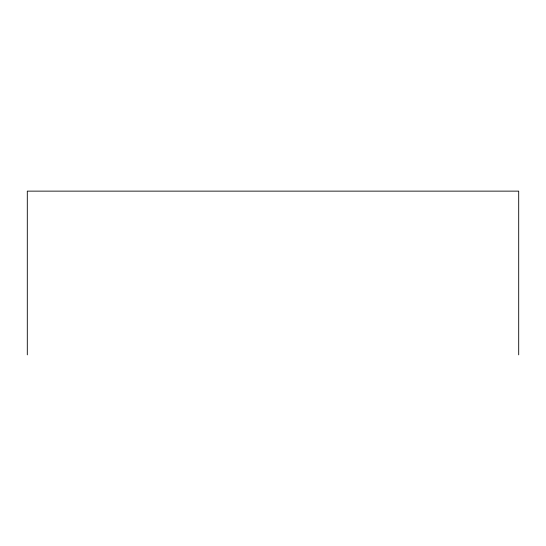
<?xml version="1.0" encoding="UTF-8"?>
<svg xmlns="http://www.w3.org/2000/svg" width="546" height="546" viewBox="0 0 546 546"><rect width="100%" height="100%" fill="white"/><g stroke="black" fill="none" stroke-linecap="round" stroke-linejoin="round"><path stroke-width="0.82" d="M518.7 354.866L518.7 191.134L27.3 191.134L27.3 354.866"/></g></svg>
